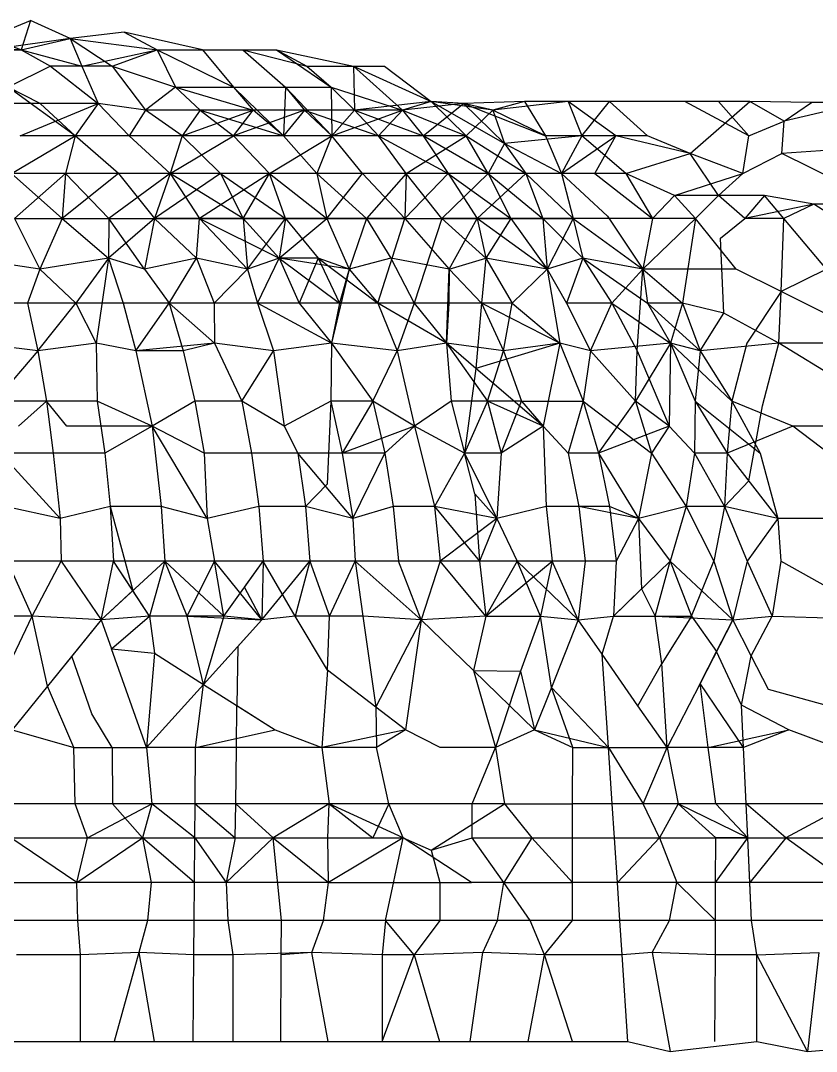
# Model space of a CAD drawing. Header units: inches. Extents: x 12 to 4610, y 7 to 3258.
# Drawn here: x 758.097 to 758.776, y 1694.385 to 1695.266 of the extents above; entities that cross this region are included whole.
import ezdxf

# ---------------------------------------------------------------- set-up
doc = ezdxf.new("R2010")
doc.units = ezdxf.units.IN
doc.header["$MEASUREMENT"] = 0

msp = doc.modelspace()

# ---------------------------------------------------------------- linework, layer by layer
for p, q in [((758.09712, 1695.24065), (758.03224, 1695.26345)), ((758.04439, 1695.24065), (758.105, 1695.26555)), ((758.105, 1695.26555), (758.09712, 1695.24065)), ((758.13881, 1695.25034), (758.105, 1695.26555)), ((758.13881, 1695.25034), (758.07112, 1695.24065)), ((758.09712, 1695.24065), (758.13881, 1695.25034)), ((758.18501, 1695.25567), (758.13881, 1695.25034)), ((758.13881, 1695.25034), (758.14894, 1695.22669)), ((758.13881, 1695.25034), (758.17488, 1695.22669)), ((758.13881, 1695.25034), (758.21315, 1695.24065)), ((758.18501, 1695.25567), (758.21315, 1695.24065)), ((758.25209, 1695.24065), (758.18501, 1695.25567)), ((758.04439, 1695.24065), (758.09712, 1695.24065)), ((758.09712, 1695.24065), (758.07112, 1695.24065)), ((758.09712, 1695.24065), (758.12203, 1695.22669)), ((758.09712, 1695.24065), (758.14894, 1695.22669)), ((758.14894, 1695.22669), (758.21315, 1695.24065)), ((758.17488, 1695.22669), (758.21315, 1695.24065)), ((758.21315, 1695.24065), (758.22896, 1695.20858)), ((758.21315, 1695.24065), (758.27852, 1695.20858)), ((758.21315, 1695.24065), (758.25209, 1695.24065)), ((758.21315, 1695.24065), (758.28627, 1695.24065)), ((758.25209, 1695.24065), (758.27852, 1695.20858)), ((758.25209, 1695.24065), (758.28627, 1695.24065)), ((758.25209, 1695.24065), (758.3152, 1695.24065)), ((758.28627, 1695.24065), (758.32295, 1695.20858)), ((758.28627, 1695.24065), (758.34096, 1695.22669)), ((758.28627, 1695.24065), (758.3152, 1695.24065)), ((758.3152, 1695.24065), (758.36189, 1695.20858)), ((758.3152, 1695.24065), (758.38094, 1695.22669)), ((758.3152, 1695.24065), (758.34096, 1695.22669)), ((758.12203, 1695.22669), (758.08602, 1695.20858)), ((758.12203, 1695.22669), (758.1628, 1695.19459)), ((758.14894, 1695.22669), (758.12203, 1695.22669)), ((758.17488, 1695.22669), (758.12203, 1695.22669)), ((758.14894, 1695.22669), (758.1628, 1695.19459)), ((758.17488, 1695.22669), (758.14894, 1695.22669)), ((758.17488, 1695.22669), (758.20326, 1695.18889)), ((758.17488, 1695.22669), (758.22896, 1695.20858)), ((758.34096, 1695.22669), (758.36189, 1695.20858)), ((758.34096, 1695.22669), (758.38094, 1695.22669)), ((758.38094, 1695.22669), (758.42287, 1695.18889)), ((758.38094, 1695.22669), (758.44716, 1695.19651)), ((758.38094, 1695.22669), (758.4073, 1695.22669)), ((758.38094, 1695.22669), (758.38179, 1695.18889)), ((758.4073, 1695.22669), (758.44716, 1695.19651)), ((758.1133, 1695.19459), (758.08602, 1695.20858)), ((758.14321, 1695.16723), (758.08602, 1695.20858)), ((758.22896, 1695.20858), (758.20326, 1695.18889)), ((758.22896, 1695.20858), (758.24983, 1695.18889)), ((758.22896, 1695.20858), (758.29518, 1695.18889)), ((758.22896, 1695.20858), (758.27852, 1695.20858)), ((758.27852, 1695.20858), (758.32118, 1695.16723)), ((758.27852, 1695.20858), (758.29518, 1695.18889)), ((758.27852, 1695.20858), (758.32295, 1695.20858)), ((758.32295, 1695.20858), (758.32118, 1695.16723)), ((758.32295, 1695.20858), (758.36244, 1695.16723)), ((758.32295, 1695.20858), (758.33919, 1695.18889)), ((758.32295, 1695.20858), (758.36189, 1695.20858)), ((758.36189, 1695.20858), (758.38179, 1695.18889)), ((758.36189, 1695.20858), (758.42287, 1695.18889)), ((758.36189, 1695.20858), (758.36244, 1695.16723)), ((758.1133, 1695.19459), (758.06294, 1695.19459)), ((758.09609, 1695.16723), (758.1628, 1695.19459)), ((758.1628, 1695.19459), (758.1133, 1695.19459)), ((758.1133, 1695.19459), (758.14321, 1695.16723)), ((758.1628, 1695.19459), (758.14321, 1695.16723)), ((758.18941, 1695.16723), (758.1628, 1695.19459)), ((758.20326, 1695.18889), (758.1628, 1695.19459)), ((758.20326, 1695.18889), (758.18941, 1695.16723)), ((758.23451, 1695.16723), (758.20326, 1695.18889)), ((758.24983, 1695.18889), (758.20326, 1695.18889)), ((758.23451, 1695.16723), (758.29518, 1695.18889)), ((758.24983, 1695.18889), (758.23451, 1695.16723)), ((758.29518, 1695.18889), (758.24983, 1695.18889)), ((758.24983, 1695.18889), (758.32118, 1695.16723)), ((758.24983, 1695.18889), (758.27846, 1695.16723)), ((758.33919, 1695.18889), (758.27846, 1695.16723)), ((758.27846, 1695.16723), (758.29518, 1695.18889)), ((758.32118, 1695.16723), (758.29518, 1695.18889)), ((758.33919, 1695.18889), (758.29518, 1695.18889)), ((758.33919, 1695.18889), (758.32118, 1695.16723)), ((758.38179, 1695.18889), (758.33919, 1695.18889)), ((758.33919, 1695.18889), (758.4023, 1695.16723)), ((758.33919, 1695.18889), (758.36244, 1695.16723)), ((758.36244, 1695.16723), (758.42287, 1695.18889)), ((758.38179, 1695.18889), (758.36244, 1695.16723)), ((758.44716, 1695.19651), (758.38179, 1695.18889)), ((758.42287, 1695.18889), (758.38179, 1695.18889)), ((758.38179, 1695.18889), (758.44057, 1695.16723)), ((758.4023, 1695.16723), (758.38179, 1695.18889)), ((758.42287, 1695.18889), (758.4023, 1695.16723)), ((758.44716, 1695.19651), (758.42287, 1695.18889)), ((758.47493, 1695.19459), (758.42287, 1695.18889)), ((758.42287, 1695.18889), (758.44057, 1695.16723)), ((758.42287, 1695.18889), (758.47713, 1695.16723)), ((758.44057, 1695.16723), (758.47493, 1695.19459)), ((758.47493, 1695.19459), (758.44716, 1695.19651)), ((758.50008, 1695.18889), (758.44716, 1695.19651)), ((758.47713, 1695.16723), (758.44716, 1695.19651)), ((758.44716, 1695.19651), (758.50997, 1695.16057)), ((758.52712, 1695.19651), (758.47493, 1695.19459)), ((758.50008, 1695.18889), (758.47493, 1695.19459)), ((758.47493, 1695.19459), (758.50997, 1695.16057)), ((758.47493, 1695.19459), (758.545, 1695.16723)), ((758.50008, 1695.18889), (758.47713, 1695.16723)), ((758.52712, 1695.19651), (758.50008, 1695.18889)), ((758.56435, 1695.19651), (758.50008, 1695.18889)), ((758.545, 1695.16723), (758.50008, 1695.18889)), ((758.50008, 1695.18889), (758.50997, 1695.16057)), ((758.56435, 1695.19651), (758.52712, 1695.19651)), ((758.52712, 1695.19651), (758.545, 1695.16723)), ((758.59963, 1695.19651), (758.56435, 1695.19651)), ((758.60512, 1695.16723), (758.56435, 1695.19651)), ((758.56435, 1695.19651), (758.57607, 1695.16723)), ((758.57607, 1695.16723), (758.59963, 1695.19651)), ((758.66396, 1695.19651), (758.59963, 1695.19651)), ((758.59963, 1695.19651), (758.63216, 1695.16723)), ((758.69283, 1695.19651), (758.66396, 1695.19651)), ((758.71846, 1695.16723), (758.66396, 1695.19651)), ((758.66854, 1695.15206), (758.71944, 1695.19651)), ((758.71944, 1695.19651), (758.69283, 1695.19651)), ((758.71846, 1695.16723), (758.69283, 1695.19651)), ((758.77217, 1695.19553), (758.71944, 1695.19651)), ((758.7488, 1695.17966), (758.71944, 1695.19651)), ((758.81642, 1695.19553), (758.7488, 1695.17966)), ((758.7488, 1695.17966), (758.77217, 1695.19553)), ((758.81642, 1695.19553), (758.77217, 1695.19553)), ((758.71846, 1695.16723), (758.7488, 1695.17966)), ((758.74666, 1695.15206), (758.7488, 1695.17966)), ((758.08876, 1695.13477), (758.14321, 1695.16723)), ((758.14321, 1695.16723), (758.09609, 1695.16723)), ((758.14321, 1695.16723), (758.1349, 1695.13477)), ((758.18013, 1695.13477), (758.14321, 1695.16723)), ((758.18941, 1695.16723), (758.14321, 1695.16723)), ((758.22432, 1695.13477), (758.18941, 1695.16723)), ((758.23451, 1695.16723), (758.18941, 1695.16723)), ((758.22432, 1695.13477), (758.27846, 1695.16723)), ((758.23451, 1695.16723), (758.22432, 1695.13477)), ((758.27846, 1695.16723), (758.23451, 1695.16723)), ((758.23451, 1695.16723), (758.26735, 1695.13477)), ((758.3091, 1695.13477), (758.27846, 1695.16723)), ((758.32118, 1695.16723), (758.27846, 1695.16723)), ((758.3091, 1695.13477), (758.36244, 1695.16723)), ((758.36244, 1695.16723), (758.32118, 1695.16723)), ((758.32118, 1695.16723), (758.34957, 1695.13477)), ((758.36244, 1695.16723), (758.34957, 1695.13477)), ((758.38857, 1695.13477), (758.36244, 1695.16723)), ((758.4023, 1695.16723), (758.36244, 1695.16723)), ((758.42598, 1695.13477), (758.4023, 1695.16723)), ((758.44057, 1695.16723), (758.4023, 1695.16723)), ((758.4023, 1695.16723), (758.46181, 1695.13477)), ((758.42598, 1695.13477), (758.47713, 1695.16723)), ((758.47713, 1695.16723), (758.44057, 1695.16723)), ((758.49593, 1695.13477), (758.44057, 1695.16723)), ((758.44057, 1695.16723), (758.46181, 1695.13477)), ((758.49593, 1695.13477), (758.47713, 1695.16723)), ((758.47713, 1695.16723), (758.52822, 1695.13477)), ((758.57607, 1695.16723), (758.50997, 1695.16057)), ((758.57607, 1695.16723), (758.545, 1695.16723)), ((758.545, 1695.16723), (758.55867, 1695.13477)), ((758.57607, 1695.16723), (758.55867, 1695.13477)), ((758.55867, 1695.13477), (758.60512, 1695.16723)), ((758.60512, 1695.16723), (758.57607, 1695.16723)), ((758.6136, 1695.13477), (758.57607, 1695.16723)), ((758.58711, 1695.13477), (758.60512, 1695.16723)), ((758.63216, 1695.16723), (758.60512, 1695.16723)), ((758.66854, 1695.15206), (758.60512, 1695.16723)), ((758.66854, 1695.15206), (758.63216, 1695.16723)), ((758.71352, 1695.13477), (758.71846, 1695.16723)), ((758.50997, 1695.16057), (758.49593, 1695.13477)), ((758.50997, 1695.16057), (758.52822, 1695.13477)), ((758.50997, 1695.16057), (758.55867, 1695.13477)), ((758.80483, 1695.15607), (758.74666, 1695.15206)), ((758.6136, 1695.13477), (758.66854, 1695.15206)), ((758.71352, 1695.13477), (758.66854, 1695.15206)), ((758.69264, 1695.11602), (758.66854, 1695.15206)), ((758.71352, 1695.13477), (758.74666, 1695.15206)), ((758.83431, 1695.10863), (758.74666, 1695.15206)), ((758.1349, 1695.13477), (758.08876, 1695.13477)), ((758.08876, 1695.13477), (758.13197, 1695.0965)), ((758.1349, 1695.13477), (758.09133, 1695.0965)), ((758.18013, 1695.13477), (758.13197, 1695.0965)), ((758.1349, 1695.13477), (758.13197, 1695.0965)), ((758.18013, 1695.13477), (758.1349, 1695.13477)), ((758.1349, 1695.13477), (758.17195, 1695.0965)), ((758.22432, 1695.13477), (758.17195, 1695.0965)), ((758.22432, 1695.13477), (758.18013, 1695.13477)), ((758.18013, 1695.13477), (758.21108, 1695.0965)), ((758.26735, 1695.13477), (758.21108, 1695.0965)), ((758.22432, 1695.13477), (758.21108, 1695.0965)), ((758.26735, 1695.13477), (758.22432, 1695.13477)), ((758.22432, 1695.13477), (758.24935, 1695.0965)), ((758.28664, 1695.0965), (758.22432, 1695.13477)), ((758.3091, 1695.13477), (758.24935, 1695.0965)), ((758.3091, 1695.13477), (758.26735, 1695.13477)), ((758.26735, 1695.13477), (758.28664, 1695.0965)), ((758.26735, 1695.13477), (758.32289, 1695.0965)), ((758.28664, 1695.0965), (758.3091, 1695.13477)), ((758.34957, 1695.13477), (758.3091, 1695.13477)), ((758.32289, 1695.0965), (758.3091, 1695.13477)), ((758.3091, 1695.13477), (758.35811, 1695.0965)), ((758.38857, 1695.13477), (758.34957, 1695.13477)), ((758.34957, 1695.13477), (758.35811, 1695.0965)), ((758.34957, 1695.13477), (758.39211, 1695.0965)), ((758.35811, 1695.0965), (758.38857, 1695.13477)), ((758.42598, 1695.13477), (758.38857, 1695.13477)), ((758.38857, 1695.13477), (758.42488, 1695.0965)), ((758.42598, 1695.13477), (758.39211, 1695.0965)), ((758.46181, 1695.13477), (758.42488, 1695.0965)), ((758.42598, 1695.13477), (758.42488, 1695.0965)), ((758.46181, 1695.13477), (758.42598, 1695.13477)), ((758.45644, 1695.0965), (758.42598, 1695.13477)), ((758.49593, 1695.13477), (758.42598, 1695.13477)), ((758.49593, 1695.13477), (758.45644, 1695.0965)), ((758.49593, 1695.13477), (758.46181, 1695.13477)), ((758.46181, 1695.13477), (758.48659, 1695.0965)), ((758.46181, 1695.13477), (758.51534, 1695.0965)), ((758.52822, 1695.13477), (758.48659, 1695.0965)), ((758.52822, 1695.13477), (758.49593, 1695.13477)), ((758.49593, 1695.13477), (758.51534, 1695.0965)), ((758.49593, 1695.13477), (758.54268, 1695.0965)), ((758.55867, 1695.13477), (758.52822, 1695.13477)), ((758.52822, 1695.13477), (758.54268, 1695.0965)), ((758.52822, 1695.13477), (758.5685, 1695.0965)), ((758.58711, 1695.13477), (758.55867, 1695.13477)), ((758.55867, 1695.13477), (758.5685, 1695.0965)), ((758.55867, 1695.13477), (758.59786, 1695.09835)), ((758.6136, 1695.13477), (758.58711, 1695.13477)), ((758.58711, 1695.13477), (758.63631, 1695.0965)), ((758.6136, 1695.13477), (758.63631, 1695.0965)), ((758.65505, 1695.11602), (758.6136, 1695.13477)), ((758.65505, 1695.11602), (758.71352, 1695.13477)), ((758.69264, 1695.11602), (758.71352, 1695.13477)), ((758.65505, 1695.11602), (758.63631, 1695.0965)), ((758.65505, 1695.11602), (758.67317, 1695.0965)), ((758.69264, 1695.11602), (758.65505, 1695.11602)), ((758.69264, 1695.11602), (758.67317, 1695.0965)), ((758.73201, 1695.11602), (758.69264, 1695.11602)), ((758.71523, 1695.0965), (758.69264, 1695.11602)), ((758.73201, 1695.11602), (758.71523, 1695.0965)), ((758.77425, 1695.10863), (758.73201, 1695.11602)), ((758.74837, 1695.0965), (758.73201, 1695.11602)), ((758.77425, 1695.10863), (758.71523, 1695.0965)), ((758.77425, 1695.10863), (758.74837, 1695.0965)), ((758.83431, 1695.10863), (758.77425, 1695.10863)), ((758.85976, 1695.05324), (758.77425, 1695.10863)), ((758.09133, 1695.0965), (758.13197, 1695.0965)), ((758.09133, 1695.0965), (758.11299, 1695.05324)), ((758.13197, 1695.0965), (758.11299, 1695.05324)), ((758.13197, 1695.0965), (758.17195, 1695.0965)), ((758.13197, 1695.0965), (758.17153, 1695.06257)), ((758.21108, 1695.0965), (758.17153, 1695.06257)), ((758.17195, 1695.0965), (758.17153, 1695.06257)), ((758.17195, 1695.0965), (758.21108, 1695.0965)), ((758.20229, 1695.05324), (758.17195, 1695.0965)), ((758.21108, 1695.0965), (758.20229, 1695.05324)), ((758.21108, 1695.0965), (758.24935, 1695.0965)), ((758.28664, 1695.0965), (758.21108, 1695.0965)), ((758.21108, 1695.0965), (758.2469, 1695.06257)), ((758.2469, 1695.06257), (758.24935, 1695.0965)), ((758.24935, 1695.0965), (758.28664, 1695.0965)), ((758.24935, 1695.0965), (758.29042, 1695.05324)), ((758.32289, 1695.0965), (758.24935, 1695.0965)), ((758.24935, 1695.0965), (758.31746, 1695.06257)), ((758.28664, 1695.0965), (758.32289, 1695.0965)), ((758.35811, 1695.0965), (758.28664, 1695.0965)), ((758.31746, 1695.06257), (758.28664, 1695.0965)), ((758.28664, 1695.0965), (758.29042, 1695.05324)), ((758.29042, 1695.05324), (758.32289, 1695.0965)), ((758.32289, 1695.0965), (758.31746, 1695.06257)), ((758.31746, 1695.06257), (758.35811, 1695.0965)), ((758.32289, 1695.0965), (758.35811, 1695.0965)), ((758.32289, 1695.0965), (758.35079, 1695.06257)), ((758.35811, 1695.0965), (758.39211, 1695.0965)), ((758.42488, 1695.0965), (758.35811, 1695.0965)), ((758.35811, 1695.0965), (758.37734, 1695.05324)), ((758.39211, 1695.0965), (758.37734, 1695.05324)), ((758.39211, 1695.0965), (758.42488, 1695.0965)), ((758.39211, 1695.0965), (758.41292, 1695.06257)), ((758.40169, 1695.02408), (758.42488, 1695.0965)), ((758.42488, 1695.0965), (758.45644, 1695.0965)), ((758.42488, 1695.0965), (758.46266, 1695.05324)), ((758.45644, 1695.0965), (758.43288, 1695.02408)), ((758.45644, 1695.0965), (758.48659, 1695.0965)), ((758.51534, 1695.0965), (758.45644, 1695.0965)), ((758.45644, 1695.0965), (758.49397, 1695.06257)), ((758.46266, 1695.05324), (758.48659, 1695.0965)), ((758.48659, 1695.0965), (758.51534, 1695.0965)), ((758.48659, 1695.0965), (758.49397, 1695.06257)), ((758.54634, 1695.05324), (758.48659, 1695.0965)), ((758.51534, 1695.0965), (758.49397, 1695.06257)), ((758.51534, 1695.0965), (758.54268, 1695.0965)), ((758.5685, 1695.0965), (758.51534, 1695.0965)), ((758.51534, 1695.0965), (758.54634, 1695.05324)), ((758.54268, 1695.0965), (758.5685, 1695.0965)), ((758.54268, 1695.0965), (758.54634, 1695.05324)), ((758.54268, 1695.0965), (758.57674, 1695.06257)), ((758.5685, 1695.0965), (758.54634, 1695.05324)), ((758.63631, 1695.0965), (758.5685, 1695.0965)), ((758.5685, 1695.0965), (758.57674, 1695.06257)), ((758.5685, 1695.0965), (758.62807, 1695.05324)), ((758.59786, 1695.09835), (758.62807, 1695.05324)), ((758.63631, 1695.0965), (758.62807, 1695.05324)), ((758.62807, 1695.05324), (758.67317, 1695.0965)), ((758.67317, 1695.0965), (758.63631, 1695.0965)), ((758.67317, 1695.0965), (758.66188, 1695.02408)), ((758.70766, 1695.05324), (758.67317, 1695.0965)), ((758.6943, 1695.07963), (758.71523, 1695.0965)), ((758.74837, 1695.0965), (758.71523, 1695.0965)), ((758.74634, 1695.03395), (758.74837, 1695.0965)), ((758.78499, 1695.05324), (758.74837, 1695.0965)), ((758.69721, 1695.01562), (758.6943, 1695.07963)), ((758.11299, 1695.05324), (758.05104, 1695.06257)), ((758.17153, 1695.06257), (758.11299, 1695.05324)), ((758.17153, 1695.06257), (758.14375, 1695.02408)), ((758.17153, 1695.06257), (758.16109, 1694.98998)), ((758.17153, 1695.06257), (758.18422, 1695.02408)), ((758.20229, 1695.05324), (758.17153, 1695.06257)), ((758.2469, 1695.06257), (758.20229, 1695.05324)), ((758.22359, 1695.02408), (758.2469, 1695.06257)), ((758.2469, 1695.06257), (758.26186, 1695.02408)), ((758.29042, 1695.05324), (758.2469, 1695.06257)), ((758.31746, 1695.06257), (758.29042, 1695.05324)), ((758.29891, 1695.02408), (758.31746, 1695.06257)), ((758.31746, 1695.06257), (758.33461, 1695.02408)), ((758.35079, 1695.06257), (758.31746, 1695.06257)), ((758.31746, 1695.06257), (758.36885, 1695.02408)), ((758.37734, 1695.05324), (758.31746, 1695.06257)), ((758.35079, 1695.06257), (758.33461, 1695.02408)), ((758.35079, 1695.06257), (758.36885, 1695.02408)), ((758.37734, 1695.05324), (758.35079, 1695.06257)), ((758.35079, 1695.06257), (758.40169, 1695.02408)), ((758.41292, 1695.06257), (758.37734, 1695.05324)), ((758.41292, 1695.06257), (758.43288, 1695.02408)), ((758.46266, 1695.05324), (758.41292, 1695.06257)), ((758.46266, 1695.05324), (758.49397, 1695.06257)), ((758.49397, 1695.06257), (758.49031, 1695.02408)), ((758.49397, 1695.06257), (758.51637, 1695.02408)), ((758.54634, 1695.05324), (758.49397, 1695.06257)), ((758.57674, 1695.06257), (758.54634, 1695.05324)), ((758.57674, 1695.06257), (758.56294, 1695.02408)), ((758.57674, 1695.06257), (758.60164, 1695.02408)), ((758.57674, 1695.06257), (758.63216, 1695.02408)), ((758.62807, 1695.05324), (758.57674, 1695.06257)), ((758.11299, 1695.05324), (758.10237, 1695.02408)), ((758.11299, 1695.05324), (758.14375, 1695.02408)), ((758.20229, 1695.05324), (758.22359, 1695.02408)), ((758.29042, 1695.05324), (758.26186, 1695.02408)), ((758.29042, 1695.05324), (758.29891, 1695.02408)), ((758.37734, 1695.05324), (758.36202, 1694.98998)), ((758.37734, 1695.05324), (758.36885, 1695.02408)), ((758.37734, 1695.05324), (758.40169, 1695.02408)), ((758.46041, 1694.98998), (758.46266, 1695.05324)), ((758.46266, 1695.05324), (758.46248, 1695.02408)), ((758.46266, 1695.05324), (758.49031, 1695.02408)), ((758.51637, 1695.02408), (758.54634, 1695.05324)), ((758.54634, 1695.05324), (758.56294, 1695.02408)), ((758.54634, 1695.05324), (758.55708, 1694.98998)), ((758.60164, 1695.02408), (758.62807, 1695.05324)), ((758.62312, 1694.98324), (758.62807, 1695.05324)), ((758.62807, 1695.05324), (758.63216, 1695.02408)), ((758.62807, 1695.05324), (758.66188, 1695.02408)), ((758.70766, 1695.05324), (758.62807, 1695.05324)), ((758.74634, 1695.03395), (758.70766, 1695.05324)), ((758.78499, 1695.05324), (758.74634, 1695.03395)), ((758.74634, 1695.03395), (758.71679, 1694.98998)), ((758.74434, 1694.98998), (758.74634, 1695.03395)), ((758.83449, 1694.98998), (758.74634, 1695.03395)), ((758.10237, 1695.02408), (758.06014, 1695.02408)), ((758.10237, 1695.02408), (758.11122, 1694.98324)), ((758.14375, 1695.02408), (758.10237, 1695.02408)), ((758.11122, 1694.98324), (758.14375, 1695.02408)), ((758.14375, 1695.02408), (758.16109, 1694.98998)), ((758.18422, 1695.02408), (758.14375, 1695.02408)), ((758.18422, 1695.02408), (758.19515, 1694.98324)), ((758.22359, 1695.02408), (758.18422, 1695.02408)), ((758.19515, 1694.98324), (758.22359, 1695.02408)), ((758.22359, 1695.02408), (758.23555, 1694.98324)), ((758.26186, 1695.02408), (758.22359, 1695.02408)), ((758.26216, 1694.98998), (758.22359, 1695.02408)), ((758.26186, 1695.02408), (758.26216, 1694.98998)), ((758.29891, 1695.02408), (758.26186, 1695.02408)), ((758.29891, 1695.02408), (758.3127, 1694.98324)), ((758.33461, 1695.02408), (758.29891, 1695.02408)), ((758.36202, 1694.98998), (758.29891, 1695.02408)), ((758.33461, 1695.02408), (758.36202, 1694.98998)), ((758.36885, 1695.02408), (758.33461, 1695.02408)), ((758.36885, 1695.02408), (758.36202, 1694.98998)), ((758.40169, 1695.02408), (758.36885, 1695.02408)), ((758.40169, 1695.02408), (758.41811, 1694.98324)), ((758.43288, 1695.02408), (758.40169, 1695.02408)), ((758.46041, 1694.98998), (758.40169, 1695.02408)), ((758.43288, 1695.02408), (758.41811, 1694.98324)), ((758.43288, 1695.02408), (758.46041, 1694.98998)), ((758.46248, 1695.02408), (758.43288, 1695.02408)), ((758.46248, 1695.02408), (758.46041, 1694.98998)), ((758.49031, 1695.02408), (758.46248, 1695.02408)), ((758.49031, 1695.02408), (758.48551, 1694.96832)), ((758.49031, 1695.02408), (758.50899, 1694.98324)), ((758.51637, 1695.02408), (758.49031, 1695.02408)), ((758.55708, 1694.98998), (758.49031, 1695.02408)), ((758.50899, 1694.98324), (758.51637, 1695.02408)), ((758.51637, 1695.02408), (758.55708, 1694.98998)), ((758.56294, 1695.02408), (758.58345, 1694.98324)), ((758.60164, 1695.02408), (758.56294, 1695.02408)), ((758.58345, 1694.98324), (758.60164, 1695.02408)), ((758.60164, 1695.02408), (758.62312, 1694.98324)), ((758.60164, 1695.02408), (758.65181, 1694.98998)), ((758.63216, 1695.02408), (758.65181, 1694.98998)), ((758.63216, 1695.02408), (758.6769, 1694.98324)), ((758.66188, 1695.02408), (758.63216, 1695.02408)), ((758.66188, 1695.02408), (758.65181, 1694.98998)), ((758.66188, 1695.02408), (758.6769, 1694.98324)), ((758.69721, 1695.01562), (758.66188, 1695.02408)), ((758.6769, 1694.98324), (758.69721, 1695.01562)), ((758.74434, 1694.98998), (758.69721, 1695.01562)), ((758.11122, 1694.98324), (758.05904, 1694.98998)), ((758.16109, 1694.98998), (758.11122, 1694.98324)), ((758.16109, 1694.98998), (758.16194, 1694.94039)), ((758.19515, 1694.98324), (758.16109, 1694.98998)), ((758.26216, 1694.98998), (758.19515, 1694.98324)), ((758.26216, 1694.98998), (758.23555, 1694.98324)), ((758.26216, 1694.98998), (758.28548, 1694.94039)), ((758.3127, 1694.98324), (758.26216, 1694.98998)), ((758.36202, 1694.98998), (758.3127, 1694.98324)), ((758.36202, 1694.98998), (758.36153, 1694.94039)), ((758.36202, 1694.98998), (758.39742, 1694.94039)), ((758.41811, 1694.98324), (758.36202, 1694.98998)), ((758.46041, 1694.98998), (758.41811, 1694.98324)), ((758.46041, 1694.98998), (758.46437, 1694.94039)), ((758.46041, 1694.98998), (758.49532, 1694.94039)), ((758.50899, 1694.98324), (758.46041, 1694.98998)), ((758.48551, 1694.96832), (758.46041, 1694.98998)), ((758.55708, 1694.98998), (758.48551, 1694.96832)), ((758.55708, 1694.98998), (758.50899, 1694.98324)), ((758.55708, 1694.98998), (758.5428, 1694.9189)), ((758.55708, 1694.98998), (758.5771, 1694.94039)), ((758.58345, 1694.98324), (758.55708, 1694.98998)), ((758.65181, 1694.98998), (758.58345, 1694.98324)), ((758.65181, 1694.98998), (758.62172, 1694.94039)), ((758.65181, 1694.98998), (758.65065, 1694.9189)), ((758.65181, 1694.98998), (758.67281, 1694.94039)), ((758.65181, 1694.98998), (758.70394, 1694.94039)), ((758.6769, 1694.98324), (758.65181, 1694.98998)), ((758.74434, 1694.98998), (758.6769, 1694.98324)), ((758.71679, 1694.98998), (758.70394, 1694.94039)), ((758.7304, 1694.93652), (758.74434, 1694.98998)), ((758.85958, 1694.9189), (758.74434, 1694.98998)), ((758.83449, 1694.98998), (758.74434, 1694.98998)), ((758.11122, 1694.98324), (758.07442, 1694.94039)), ((758.11122, 1694.98324), (758.11861, 1694.94039)), ((758.19515, 1694.98324), (758.20882, 1694.9189)), ((758.23555, 1694.98324), (758.19515, 1694.98324)), ((758.23555, 1694.98324), (758.24544, 1694.94039)), ((758.28548, 1694.94039), (758.3127, 1694.98324)), ((758.3127, 1694.98324), (758.32161, 1694.9189)), ((758.39742, 1694.94039), (758.41811, 1694.98324)), ((758.41811, 1694.98324), (758.433, 1694.9189)), ((758.49532, 1694.94039), (758.50899, 1694.98324)), ((758.50899, 1694.98324), (758.52449, 1694.94039)), ((758.58345, 1694.98324), (758.5771, 1694.94039)), ((758.58345, 1694.98324), (758.62172, 1694.94039)), ((758.62172, 1694.94039), (758.62312, 1694.98324)), ((758.62312, 1694.98324), (758.65065, 1694.9189)), ((758.6769, 1694.98324), (758.67281, 1694.94039)), ((758.6769, 1694.98324), (758.70394, 1694.94039)), ((758.48551, 1694.96832), (758.47566, 1694.89593)), ((758.5428, 1694.9189), (758.48551, 1694.96832)), ((758.11861, 1694.94039), (758.07442, 1694.94039)), ((758.11861, 1694.94039), (758.09493, 1694.9189)), ((758.11861, 1694.94039), (758.12447, 1694.89593)), ((758.16194, 1694.94039), (758.11861, 1694.94039)), ((758.13595, 1694.9189), (758.11861, 1694.94039)), ((758.16194, 1694.94039), (758.16841, 1694.89593)), ((758.20882, 1694.9189), (758.16194, 1694.94039)), ((758.24544, 1694.94039), (758.20882, 1694.9189)), ((758.24544, 1694.94039), (758.25325, 1694.89593)), ((758.28548, 1694.94039), (758.24544, 1694.94039)), ((758.28548, 1694.94039), (758.2939, 1694.89593)), ((758.32161, 1694.9189), (758.28548, 1694.94039)), ((758.36153, 1694.94039), (758.32161, 1694.9189)), ((758.36153, 1694.94039), (758.35849, 1694.86951)), ((758.36153, 1694.94039), (758.37117, 1694.89593)), ((758.39742, 1694.94039), (758.36153, 1694.94039)), ((758.39742, 1694.94039), (758.37117, 1694.89593)), ((758.39742, 1694.94039), (758.40761, 1694.89593)), ((758.433, 1694.9189), (758.39742, 1694.94039)), ((758.46437, 1694.94039), (758.433, 1694.9189)), ((758.46437, 1694.94039), (758.47566, 1694.89593)), ((758.49532, 1694.94039), (758.46437, 1694.94039)), ((758.49532, 1694.94039), (758.47566, 1694.89593)), ((758.49532, 1694.94039), (758.50704, 1694.89593)), ((758.52449, 1694.94039), (758.49532, 1694.94039)), ((758.5428, 1694.9189), (758.49532, 1694.94039)), ((758.50704, 1694.89593), (758.52449, 1694.94039)), ((758.52449, 1694.94039), (758.5428, 1694.9189)), ((758.52449, 1694.94039), (758.5771, 1694.94039)), ((758.5771, 1694.94039), (758.56435, 1694.89593)), ((758.5771, 1694.94039), (758.5901, 1694.89593)), ((758.5771, 1694.94039), (758.63545, 1694.89593)), ((758.5901, 1694.89593), (758.62172, 1694.94039)), ((758.62172, 1694.94039), (758.63545, 1694.89593)), ((758.65065, 1694.9189), (758.62172, 1694.94039)), ((758.67281, 1694.94039), (758.67226, 1694.89593)), ((758.67281, 1694.94039), (758.70021, 1694.89593)), ((758.67281, 1694.94039), (758.72841, 1694.89593)), ((758.70394, 1694.94039), (758.70021, 1694.89593)), ((758.70394, 1694.94039), (758.72841, 1694.89593)), ((758.7563, 1694.9189), (758.70394, 1694.94039)), ((758.71852, 1694.87221), (758.7304, 1694.93652)), ((758.20882, 1694.9189), (758.13595, 1694.9189)), ((758.20882, 1694.9189), (758.16841, 1694.89593)), ((758.25606, 1694.84009), (758.20882, 1694.9189)), ((758.20882, 1694.9189), (758.21657, 1694.85023)), ((758.25325, 1694.89593), (758.20882, 1694.9189)), ((758.32161, 1694.9189), (758.33327, 1694.89593)), ((758.433, 1694.9189), (758.37117, 1694.89593)), ((758.433, 1694.9189), (758.40761, 1694.89593)), ((758.433, 1694.9189), (758.45021, 1694.85023)), ((758.47566, 1694.89593), (758.433, 1694.9189)), ((758.5428, 1694.9189), (758.50704, 1694.89593)), ((758.5428, 1694.9189), (758.54543, 1694.85023)), ((758.56435, 1694.89593), (758.5428, 1694.9189)), ((758.65065, 1694.9189), (758.5901, 1694.89593)), ((758.65065, 1694.9189), (758.63545, 1694.89593)), ((758.65065, 1694.9189), (758.67226, 1694.89593)), ((758.7563, 1694.9189), (758.70021, 1694.89593)), ((758.85982, 1694.84009), (758.7563, 1694.9189)), ((758.85958, 1694.9189), (758.7563, 1694.9189)), ((758.12447, 1694.89593), (758.07955, 1694.89593)), ((758.13045, 1694.84009), (758.07955, 1694.89593)), ((758.12447, 1694.89593), (758.13045, 1694.84009)), ((758.16841, 1694.89593), (758.12447, 1694.89593)), ((758.16841, 1694.89593), (758.17311, 1694.85023)), ((758.25325, 1694.89593), (758.25606, 1694.84009)), ((758.2939, 1694.89593), (758.25325, 1694.89593)), ((758.2939, 1694.89593), (758.3, 1694.85023)), ((758.33327, 1694.89593), (758.2939, 1694.89593)), ((758.33327, 1694.89593), (758.3398, 1694.85023)), ((758.37117, 1694.89593), (758.33327, 1694.89593)), ((758.38045, 1694.84009), (758.33327, 1694.89593)), ((758.37117, 1694.89593), (758.38045, 1694.84009)), ((758.40761, 1694.89593), (758.37117, 1694.89593)), ((758.38045, 1694.84009), (758.40761, 1694.89593)), ((758.40761, 1694.89593), (758.41493, 1694.85023)), ((758.47566, 1694.89593), (758.45021, 1694.85023)), ((758.47566, 1694.89593), (758.50331, 1694.84009)), ((758.50704, 1694.89593), (758.47566, 1694.89593)), ((758.48462, 1694.86105), (758.47566, 1694.89593)), ((758.50704, 1694.89593), (758.50331, 1694.84009)), ((758.56435, 1694.89593), (758.57344, 1694.85023)), ((758.5901, 1694.89593), (758.56435, 1694.89593)), ((758.5901, 1694.89593), (758.5995, 1694.85023)), ((758.5901, 1694.89593), (758.62435, 1694.84009)), ((758.63545, 1694.89593), (758.62435, 1694.84009)), ((758.63545, 1694.89593), (758.66506, 1694.85023)), ((758.67226, 1694.89593), (758.66506, 1694.85023)), ((758.67226, 1694.89593), (758.69783, 1694.85023)), ((758.70021, 1694.89593), (758.67226, 1694.89593)), ((758.70021, 1694.89593), (758.69783, 1694.85023)), ((758.70021, 1694.89593), (758.7433, 1694.84009)), ((758.72841, 1694.89593), (758.7433, 1694.84009)), ((758.69783, 1694.85023), (758.71852, 1694.87221)), ((758.35849, 1694.86951), (758.3398, 1694.85023)), ((758.48462, 1694.86105), (758.48866, 1694.80372)), ((758.50331, 1694.84009), (758.48462, 1694.86105)), ((758.13045, 1694.84009), (758.08327, 1694.85023)), ((758.17311, 1694.85023), (758.13045, 1694.84009)), ((758.17311, 1694.85023), (758.17592, 1694.80372)), ((758.21657, 1694.85023), (758.17311, 1694.85023)), ((758.17311, 1694.85023), (758.1924, 1694.77847)), ((758.21657, 1694.85023), (758.21968, 1694.80372)), ((758.25606, 1694.84009), (758.21657, 1694.85023)), ((758.3, 1694.85023), (758.25606, 1694.84009)), ((758.3, 1694.85023), (758.30367, 1694.80372)), ((758.3398, 1694.85023), (758.3, 1694.85023)), ((758.3398, 1694.85023), (758.34371, 1694.80372)), ((758.38045, 1694.84009), (758.3398, 1694.85023)), ((758.41493, 1694.85023), (758.38045, 1694.84009)), ((758.41493, 1694.85023), (758.41939, 1694.80372)), ((758.45021, 1694.85023), (758.41493, 1694.85023)), ((758.45021, 1694.85023), (758.45485, 1694.80372)), ((758.50331, 1694.84009), (758.45021, 1694.85023)), ((758.45021, 1694.85023), (758.48866, 1694.80372)), ((758.54543, 1694.85023), (758.50331, 1694.84009)), ((758.54543, 1694.85023), (758.55074, 1694.80372)), ((758.57344, 1694.85023), (758.54543, 1694.85023)), ((758.57344, 1694.85023), (758.57894, 1694.80372)), ((758.5995, 1694.85023), (758.57344, 1694.85023)), ((758.62435, 1694.84009), (758.57344, 1694.85023)), ((758.5995, 1694.85023), (758.60518, 1694.80372)), ((758.62435, 1694.84009), (758.5995, 1694.85023)), ((758.66506, 1694.85023), (758.62435, 1694.84009)), ((758.66506, 1694.85023), (758.65132, 1694.80372)), ((758.66506, 1694.85023), (758.6888, 1694.80372)), ((758.69783, 1694.85023), (758.66506, 1694.85023)), ((758.69783, 1694.85023), (758.6888, 1694.80372)), ((758.69783, 1694.85023), (758.71718, 1694.80372)), ((758.7433, 1694.84009), (758.69783, 1694.85023)), ((758.13045, 1694.84009), (758.13118, 1694.80372)), ((758.25606, 1694.84009), (758.26229, 1694.80372)), ((758.38045, 1694.84009), (758.38234, 1694.80372)), ((758.50331, 1694.84009), (758.45485, 1694.80372)), ((758.50331, 1694.84009), (758.48866, 1694.80372)), ((758.50331, 1694.84009), (758.52065, 1694.80372)), ((758.62435, 1694.84009), (758.60518, 1694.80372)), ((758.62435, 1694.84009), (758.65132, 1694.80372)), ((758.62435, 1694.84009), (758.62689, 1694.78002)), ((758.7433, 1694.84009), (758.71718, 1694.80372)), ((758.85982, 1694.84009), (758.7433, 1694.84009)), ((758.7433, 1694.84009), (758.74593, 1694.80372)), ((758.13118, 1694.80372), (758.08547, 1694.80372)), ((758.10652, 1694.75678), (758.08547, 1694.80372)), ((758.10652, 1694.75678), (758.13118, 1694.80372)), ((758.17592, 1694.80372), (758.13118, 1694.80372)), ((758.13118, 1694.80372), (758.16554, 1694.75361)), ((758.16554, 1694.75361), (758.17592, 1694.80372)), ((758.16554, 1694.75361), (758.21968, 1694.80372)), ((758.21968, 1694.80372), (758.17592, 1694.80372)), ((758.20656, 1694.75678), (758.17592, 1694.80372)), ((758.1924, 1694.77847), (758.17592, 1694.80372)), ((758.21968, 1694.80372), (758.20656, 1694.75678)), ((758.26229, 1694.80372), (758.21968, 1694.80372)), ((758.27028, 1694.75678), (758.21968, 1694.80372)), ((758.23873, 1694.75678), (758.21968, 1694.80372)), ((758.23873, 1694.75678), (758.26229, 1694.80372)), ((758.30367, 1694.80372), (758.26229, 1694.80372)), ((758.30275, 1694.75361), (758.26229, 1694.80372)), ((758.27028, 1694.75678), (758.26229, 1694.80372)), ((758.27028, 1694.75678), (758.30367, 1694.80372)), ((758.28777, 1694.78136), (758.30367, 1694.80372)), ((758.30367, 1694.80372), (758.30275, 1694.75361)), ((758.30275, 1694.75361), (758.34371, 1694.80372)), ((758.34371, 1694.80372), (758.30367, 1694.80372)), ((758.33119, 1694.75678), (758.30367, 1694.80372)), ((758.34371, 1694.80372), (758.33119, 1694.75678)), ((758.38234, 1694.80372), (758.34371, 1694.80372)), ((758.34371, 1694.80372), (758.36049, 1694.75678)), ((758.36049, 1694.75678), (758.38234, 1694.80372)), ((758.41939, 1694.80372), (758.38234, 1694.80372)), ((758.38234, 1694.80372), (758.38899, 1694.75678)), ((758.43862, 1694.75361), (758.38234, 1694.80372)), ((758.45485, 1694.80372), (758.41939, 1694.80372)), ((758.43862, 1694.75361), (758.41939, 1694.80372)), ((758.45485, 1694.80372), (758.43862, 1694.75361)), ((758.48866, 1694.80372), (758.45485, 1694.80372)), ((758.4941, 1694.75678), (758.45485, 1694.80372)), ((758.52065, 1694.80372), (758.48866, 1694.80372)), ((758.48866, 1694.80372), (758.4941, 1694.75678)), ((758.52065, 1694.80372), (758.4941, 1694.75678)), ((758.4941, 1694.75678), (758.55074, 1694.80372)), ((758.55074, 1694.80372), (758.52065, 1694.80372)), ((758.54079, 1694.75678), (758.52065, 1694.80372)), ((758.57283, 1694.75361), (758.52065, 1694.80372)), ((758.55074, 1694.80372), (758.54079, 1694.75678)), ((758.57894, 1694.80372), (758.55074, 1694.80372)), ((758.57283, 1694.75361), (758.55074, 1694.80372)), ((758.57894, 1694.80372), (758.57283, 1694.75361)), ((758.60518, 1694.80372), (758.57894, 1694.80372)), ((758.60518, 1694.80372), (758.60292, 1694.75678)), ((758.65132, 1694.80372), (758.60292, 1694.75678)), ((758.63869, 1694.75678), (758.65132, 1694.80372)), ((758.65132, 1694.80372), (758.66969, 1694.75678)), ((758.70503, 1694.75361), (758.65132, 1694.80372)), ((758.66969, 1694.75678), (758.6888, 1694.80372)), ((758.6888, 1694.80372), (758.70503, 1694.75361)), ((758.71718, 1694.80372), (758.70503, 1694.75361)), ((758.71718, 1694.80372), (758.73866, 1694.75678)), ((758.74593, 1694.80372), (758.73866, 1694.75678)), ((758.83492, 1694.75361), (758.74593, 1694.80372)), ((758.1924, 1694.77847), (758.16554, 1694.75361)), ((758.20656, 1694.75678), (758.1924, 1694.77847)), ((758.30275, 1694.75361), (758.28777, 1694.78136)), ((758.60292, 1694.75678), (758.62689, 1694.78002)), ((758.62689, 1694.78002), (758.63869, 1694.75678)), ((758.10652, 1694.75678), (758.07222, 1694.75678)), ((758.08726, 1694.71659), (758.10652, 1694.75678)), ((758.16554, 1694.75361), (758.10652, 1694.75678)), ((758.11945, 1694.69669), (758.10652, 1694.75678)), ((758.20656, 1694.75678), (758.16554, 1694.75361)), ((758.17428, 1694.72881), (758.20656, 1694.75678)), ((758.23873, 1694.75678), (758.20656, 1694.75678)), ((758.20656, 1694.75678), (758.21084, 1694.72491)), ((758.27028, 1694.75678), (758.23873, 1694.75678)), ((758.23873, 1694.75678), (758.30275, 1694.75361)), ((758.25277, 1694.69835), (758.23873, 1694.75678)), ((758.27028, 1694.75678), (758.25277, 1694.69835)), ((758.30275, 1694.75361), (758.27028, 1694.75678)), ((758.33119, 1694.75678), (758.30275, 1694.75361)), ((758.36049, 1694.75678), (758.33119, 1694.75678)), ((758.35875, 1694.71062), (758.33119, 1694.75678)), ((758.35875, 1694.71062), (758.36049, 1694.75678)), ((758.38899, 1694.75678), (758.36049, 1694.75678)), ((758.43862, 1694.75361), (758.38899, 1694.75678)), ((758.38899, 1694.75678), (758.39997, 1694.67899)), ((758.4941, 1694.75678), (758.43862, 1694.75361)), ((758.4941, 1694.75678), (758.48335, 1694.71024)), ((758.4941, 1694.75678), (758.54079, 1694.75678)), ((758.54079, 1694.75678), (758.52346, 1694.70953)), ((758.54079, 1694.75678), (758.57283, 1694.75361)), ((758.54997, 1694.69575), (758.54079, 1694.75678)), ((758.57283, 1694.75361), (758.60292, 1694.75678)), ((758.59331, 1694.72415), (758.60292, 1694.75678)), ((758.60292, 1694.75678), (758.63869, 1694.75678)), ((758.63869, 1694.75678), (758.70503, 1694.75361)), ((758.63869, 1694.75678), (758.66969, 1694.75678)), ((758.64433, 1694.71625), (758.63869, 1694.75678)), ((758.66969, 1694.75678), (758.64433, 1694.71625)), ((758.66969, 1694.75678), (758.69106, 1694.72649)), ((758.70503, 1694.75361), (758.73866, 1694.75678)), ((758.72071, 1694.72279), (758.73866, 1694.75678)), ((758.73866, 1694.75678), (758.83492, 1694.75361)), ((758.16554, 1694.75361), (758.11945, 1694.69669)), ((758.16554, 1694.75361), (758.14035, 1694.72249)), ((758.16554, 1694.75361), (758.17428, 1694.72881)), ((758.30275, 1694.75361), (758.25277, 1694.69835)), ((758.30275, 1694.75361), (758.282, 1694.73067)), ((758.39997, 1694.67899), (758.43862, 1694.75361)), ((758.43862, 1694.75361), (758.42531, 1694.65954)), ((758.43862, 1694.75361), (758.48335, 1694.71024)), ((758.57283, 1694.75361), (758.54997, 1694.69575)), ((758.59331, 1694.72415), (758.57283, 1694.75361)), ((758.70503, 1694.75361), (758.67699, 1694.69919)), ((758.69106, 1694.72649), (758.70503, 1694.75361)), ((758.72071, 1694.72279), (758.70503, 1694.75361)), ((758.282, 1694.73067), (758.28136, 1694.68024)), ((758.14035, 1694.72249), (758.11945, 1694.69669)), ((758.15737, 1694.67325), (758.14035, 1694.72249)), ((758.204, 1694.64443), (758.17428, 1694.72881)), ((758.17428, 1694.72881), (758.21084, 1694.72491)), ((758.21084, 1694.72491), (758.204, 1694.64443)), ((758.21084, 1694.72491), (758.25277, 1694.69835)), ((758.62392, 1694.68015), (758.59331, 1694.72415)), ((758.59863, 1694.64443), (758.59331, 1694.72415)), ((758.67699, 1694.69919), (758.69106, 1694.72649)), ((758.71246, 1694.68066), (758.69106, 1694.72649)), ((758.71246, 1694.68066), (758.72071, 1694.72279)), ((758.73531, 1694.69409), (758.72071, 1694.72279)), ((758.62392, 1694.68015), (758.64433, 1694.71625)), ((758.64876, 1694.64443), (758.64433, 1694.71625)), ((758.35875, 1694.71062), (758.35384, 1694.64443)), ((758.39997, 1694.67899), (758.35875, 1694.71062)), ((758.48335, 1694.71024), (758.53566, 1694.65954)), ((758.48335, 1694.71024), (758.52346, 1694.70953)), ((758.48335, 1694.71024), (758.50221, 1694.64443)), ((758.52346, 1694.70953), (758.50221, 1694.64443)), ((758.52346, 1694.70953), (758.53566, 1694.65954)), ((758.11945, 1694.69669), (758.08937, 1694.65954)), ((758.1421, 1694.64443), (758.11945, 1694.69669)), ((758.25277, 1694.69835), (758.204, 1694.64443)), ((758.24599, 1694.64443), (758.25277, 1694.69835)), ((758.25277, 1694.69835), (758.31404, 1694.65954)), ((758.54997, 1694.69575), (758.53566, 1694.65954)), ((758.56813, 1694.64443), (758.54997, 1694.69575)), ((758.54997, 1694.69575), (758.59863, 1694.64443)), ((758.67699, 1694.69919), (758.64876, 1694.64443)), ((758.6838, 1694.64443), (758.67699, 1694.69919)), ((758.71411, 1694.64443), (758.67699, 1694.69919)), ((758.85958, 1694.65954), (758.73531, 1694.69409)), ((758.28091, 1694.64443), (758.28136, 1694.68024)), ((758.28136, 1694.68024), (758.31404, 1694.65954)), ((758.42531, 1694.65954), (758.39997, 1694.67899)), ((758.39997, 1694.67899), (758.40062, 1694.64443)), ((758.64876, 1694.64443), (758.62392, 1694.68015)), ((758.75289, 1694.65954), (758.71246, 1694.68066)), ((758.71411, 1694.64443), (758.71246, 1694.68066)), ((758.17481, 1694.64443), (758.15737, 1694.67325)), ((758.08937, 1694.65954), (758.1421, 1694.64443)), ((758.24599, 1694.64443), (758.31404, 1694.65954)), ((758.31404, 1694.65954), (758.35384, 1694.64443)), ((758.42531, 1694.65954), (758.35384, 1694.64443)), ((758.42531, 1694.65954), (758.40062, 1694.64443)), ((758.45507, 1694.64443), (758.42531, 1694.65954)), ((758.53566, 1694.65954), (758.50221, 1694.64443)), ((758.53566, 1694.65954), (758.59863, 1694.64443)), ((758.53566, 1694.65954), (758.56813, 1694.64443)), ((758.6838, 1694.64443), (758.75289, 1694.65954)), ((758.75289, 1694.65954), (758.71411, 1694.64443)), ((758.79317, 1694.64443), (758.75289, 1694.65954)), ((758.1421, 1694.64443), (758.204, 1694.64443)), ((758.14318, 1694.5962), (758.1421, 1694.64443)), ((758.17481, 1694.64443), (758.17512, 1694.5962)), ((758.204, 1694.64443), (758.2087, 1694.5962)), ((758.24599, 1694.64443), (758.204, 1694.64443)), ((758.24563, 1694.5962), (758.24599, 1694.64443)), ((758.28091, 1694.64443), (758.24599, 1694.64443)), ((758.2803, 1694.5962), (758.28091, 1694.64443)), ((758.35384, 1694.64443), (758.28091, 1694.64443)), ((758.35384, 1694.64443), (758.36006, 1694.5962)), ((758.40062, 1694.64443), (758.35384, 1694.64443)), ((758.41099, 1694.5962), (758.40062, 1694.64443)), ((758.50221, 1694.64443), (758.45507, 1694.64443)), ((758.4824, 1694.5962), (758.50221, 1694.64443)), ((758.50221, 1694.64443), (758.51003, 1694.5962)), ((758.56809, 1694.5962), (758.56813, 1694.64443)), ((758.56813, 1694.64443), (758.59863, 1694.64443)), ((758.59863, 1694.64443), (758.64876, 1694.64443)), ((758.60184, 1694.5962), (758.59863, 1694.64443)), ((758.59863, 1694.64443), (758.62839, 1694.5962)), ((758.62839, 1694.5962), (758.64876, 1694.64443)), ((758.64876, 1694.64443), (758.6581, 1694.5962)), ((758.6838, 1694.64443), (758.64876, 1694.64443)), ((758.71411, 1694.64443), (758.6838, 1694.64443)), ((758.69053, 1694.5962), (758.6838, 1694.64443)), ((758.7163, 1694.5962), (758.71411, 1694.64443)), ((758.14318, 1694.5962), (758.08597, 1694.5962)), ((758.2087, 1694.5962), (758.14318, 1694.5962)), ((758.15372, 1694.56722), (758.14318, 1694.5962)), ((758.15372, 1694.56722), (758.2087, 1694.5962)), ((758.17512, 1694.5962), (758.20058, 1694.56722)), ((758.2087, 1694.5962), (758.20058, 1694.56722)), ((758.24563, 1694.5962), (758.2087, 1694.5962)), ((758.24541, 1694.56722), (758.2087, 1694.5962)), ((758.24541, 1694.56722), (758.24563, 1694.5962)), ((758.2803, 1694.5962), (758.24563, 1694.5962)), ((758.24563, 1694.5962), (758.27993, 1694.56722)), ((758.27993, 1694.56722), (758.2803, 1694.5962)), ((758.31227, 1694.56722), (758.2803, 1694.5962)), ((758.36006, 1694.5962), (758.2803, 1694.5962)), ((758.36006, 1694.5962), (758.31227, 1694.56722)), ((758.35899, 1694.56722), (758.36006, 1694.5962)), ((758.42323, 1694.56722), (758.36006, 1694.5962)), ((758.41099, 1694.5962), (758.36006, 1694.5962)), ((758.36006, 1694.5962), (758.39752, 1694.56722)), ((758.41099, 1694.5962), (758.39752, 1694.56722)), ((758.42323, 1694.56722), (758.41099, 1694.5962)), ((758.51003, 1694.5962), (758.41099, 1694.5962)), ((758.4472, 1694.55656), (758.51003, 1694.5962)), ((758.48215, 1694.56722), (758.4824, 1694.5962)), ((758.51003, 1694.5962), (758.53334, 1694.56722)), ((758.51003, 1694.5962), (758.56809, 1694.5962)), ((758.56804, 1694.52895), (758.56809, 1694.5962)), ((758.60184, 1694.5962), (758.56809, 1694.5962)), ((758.6581, 1694.5962), (758.60184, 1694.5962)), ((758.60377, 1694.56722), (758.60184, 1694.5962)), ((758.64241, 1694.56722), (758.62839, 1694.5962)), ((758.6581, 1694.5962), (758.64241, 1694.56722)), ((758.69053, 1694.5962), (758.6581, 1694.5962)), ((758.71762, 1694.56722), (758.6581, 1694.5962)), ((758.69041, 1694.56722), (758.6581, 1694.5962)), ((758.7163, 1694.5962), (758.69053, 1694.5962)), ((758.71762, 1694.56722), (758.69053, 1694.5962)), ((758.71762, 1694.56722), (758.7163, 1694.5962)), ((758.75032, 1694.56722), (758.7163, 1694.5962)), ((758.80403, 1694.5962), (758.7163, 1694.5962)), ((758.80403, 1694.5962), (758.75032, 1694.56722)), ((758.08827, 1694.56722), (758.15372, 1694.56722)), ((758.14468, 1694.52895), (758.08827, 1694.56722)), ((758.14468, 1694.52895), (758.20058, 1694.56722)), ((758.14468, 1694.52895), (758.15372, 1694.56722)), ((758.15372, 1694.56722), (758.20058, 1694.56722)), ((758.20058, 1694.56722), (758.24541, 1694.56722)), ((758.24513, 1694.52895), (758.20058, 1694.56722)), ((758.20058, 1694.56722), (758.20821, 1694.52895)), ((758.24513, 1694.52895), (758.24541, 1694.56722)), ((758.24541, 1694.56722), (758.31227, 1694.56722)), ((758.24541, 1694.56722), (758.27225, 1694.52895)), ((758.27225, 1694.52895), (758.31227, 1694.56722)), ((758.27993, 1694.56722), (758.27225, 1694.52895)), ((758.31227, 1694.56722), (758.35945, 1694.52895)), ((758.31227, 1694.56722), (758.35899, 1694.56722)), ((758.31938, 1694.4965), (758.31227, 1694.56722)), ((758.35899, 1694.56722), (758.42323, 1694.56722)), ((758.35945, 1694.52895), (758.35899, 1694.56722)), ((758.42323, 1694.56722), (758.35945, 1694.52895)), ((758.39752, 1694.56722), (758.42323, 1694.56722)), ((758.40822, 1694.4965), (758.42323, 1694.56722)), ((758.48183, 1694.52895), (758.42323, 1694.56722)), ((758.42323, 1694.56722), (758.4472, 1694.55656)), ((758.4472, 1694.55656), (758.48215, 1694.56722)), ((758.48215, 1694.56722), (758.53334, 1694.56722)), ((758.50923, 1694.52895), (758.48215, 1694.56722)), ((758.53334, 1694.56722), (758.50923, 1694.52895)), ((758.53334, 1694.56722), (758.60377, 1694.56722)), ((758.56804, 1694.52895), (758.53334, 1694.56722)), ((758.60377, 1694.56722), (758.64241, 1694.56722)), ((758.60632, 1694.52895), (758.60377, 1694.56722)), ((758.60632, 1694.52895), (758.64241, 1694.56722)), ((758.64241, 1694.56722), (758.65718, 1694.52895)), ((758.64241, 1694.56722), (758.71762, 1694.56722)), ((758.69025, 1694.52895), (758.69041, 1694.56722)), ((758.69025, 1694.52895), (758.71762, 1694.56722)), ((758.71762, 1694.56722), (758.69041, 1694.56722)), ((758.71762, 1694.56722), (758.75032, 1694.56722)), ((758.71936, 1694.52895), (758.71762, 1694.56722)), ((758.72084, 1694.4965), (758.71762, 1694.56722)), ((758.75032, 1694.56722), (758.71936, 1694.52895)), ((758.80293, 1694.52895), (758.75032, 1694.56722)), ((758.75032, 1694.56722), (758.85695, 1694.56722)), ((758.4472, 1694.55656), (758.45472, 1694.52895)), ((758.05586, 1694.52895), (758.14468, 1694.52895)), ((758.14541, 1694.4965), (758.14468, 1694.52895)), ((758.20821, 1694.52895), (758.14468, 1694.52895)), ((758.20821, 1694.52895), (758.20503, 1694.4965)), ((758.24513, 1694.52895), (758.20821, 1694.52895)), ((758.24489, 1694.4965), (758.24513, 1694.52895)), ((758.27225, 1694.52895), (758.24513, 1694.52895)), ((758.27225, 1694.52895), (758.27356, 1694.4965)), ((758.35945, 1694.52895), (758.27225, 1694.52895)), ((758.35524, 1694.4965), (758.35945, 1694.52895)), ((758.35945, 1694.52895), (758.48183, 1694.52895)), ((758.45472, 1694.52895), (758.45462, 1694.4965)), ((758.50923, 1694.52895), (758.48183, 1694.52895)), ((758.50392, 1694.4965), (758.50923, 1694.52895)), ((758.50923, 1694.52895), (758.56804, 1694.52895)), ((758.53195, 1694.4965), (758.50923, 1694.52895)), ((758.56801, 1694.4965), (758.56804, 1694.52895)), ((758.60632, 1694.52895), (758.56804, 1694.52895)), ((758.65718, 1694.52895), (758.60632, 1694.52895)), ((758.60849, 1694.4965), (758.60632, 1694.52895)), ((758.65083, 1694.4965), (758.65718, 1694.52895)), ((758.71936, 1694.52895), (758.65718, 1694.52895)), ((758.65718, 1694.52895), (758.69012, 1694.4965)), ((758.69012, 1694.4965), (758.69025, 1694.52895)), ((758.72084, 1694.4965), (758.71936, 1694.52895)), ((758.80293, 1694.52895), (758.71936, 1694.52895)), ((758.14541, 1694.4965), (758.0849, 1694.4965)), ((758.14772, 1694.46721), (758.14541, 1694.4965)), ((758.20503, 1694.4965), (758.14541, 1694.4965)), ((758.20503, 1694.4965), (758.19753, 1694.46914)), ((758.24489, 1694.4965), (758.20503, 1694.4965)), ((758.24467, 1694.46721), (758.24489, 1694.4965)), ((758.27356, 1694.4965), (758.24489, 1694.4965)), ((758.27356, 1694.4965), (758.27773, 1694.46721)), ((758.31938, 1694.4965), (758.27356, 1694.4965)), ((758.31921, 1694.46721), (758.31938, 1694.4965)), ((758.35524, 1694.4965), (758.31938, 1694.4965)), ((758.34523, 1694.46914), (758.35524, 1694.4965)), ((758.40822, 1694.4965), (758.35524, 1694.4965)), ((758.40822, 1694.4965), (758.40535, 1694.46721)), ((758.45462, 1694.4965), (758.40822, 1694.4965)), ((758.4327, 1694.46721), (758.40822, 1694.4965)), ((758.45462, 1694.4965), (758.4327, 1694.46721)), ((758.50392, 1694.4965), (758.45462, 1694.4965)), ((758.49153, 1694.46914), (758.50392, 1694.4965)), ((758.56801, 1694.4965), (758.50392, 1694.4965)), ((758.54408, 1694.46721), (758.53195, 1694.4965)), ((758.54408, 1694.46721), (758.56801, 1694.4965)), ((758.60849, 1694.4965), (758.56801, 1694.4965)), ((758.65083, 1694.4965), (758.60849, 1694.4965)), ((758.61044, 1694.46721), (758.60849, 1694.4965)), ((758.636, 1694.46914), (758.65083, 1694.4965)), ((758.72084, 1694.4965), (758.65083, 1694.4965)), ((758.69, 1694.46721), (758.69012, 1694.4965)), ((758.79561, 1694.4965), (758.72084, 1694.4965)), ((758.72554, 1694.46721), (758.72084, 1694.4965)), ((758.14772, 1694.46721), (758.09322, 1694.46721)), ((758.19753, 1694.46914), (758.14772, 1694.46721)), ((758.14772, 1694.39311), (758.14772, 1694.46721)), ((758.19753, 1694.46914), (758.1764, 1694.39312)), ((758.24467, 1694.46721), (758.19753, 1694.46914)), ((758.19753, 1694.46914), (758.21063, 1694.39312)), ((758.24412, 1694.39313), (758.24467, 1694.46721)), ((758.27773, 1694.46721), (758.24467, 1694.46721)), ((758.34523, 1694.46914), (758.27773, 1694.46721)), ((758.27773, 1694.46721), (758.27773, 1694.39313)), ((758.31877, 1694.39314), (758.31921, 1694.46721)), ((758.34523, 1694.46914), (758.31921, 1694.46721)), ((758.40535, 1694.46721), (758.34523, 1694.46914)), ((758.35928, 1694.39314), (758.34523, 1694.46914)), ((758.40535, 1694.46721), (758.40535, 1694.39315)), ((758.4327, 1694.46721), (758.40535, 1694.46721)), ((758.40535, 1694.39315), (758.4327, 1694.46721)), ((758.49153, 1694.46914), (758.4327, 1694.46721)), ((758.4327, 1694.46721), (758.45431, 1694.39316)), ((758.48069, 1694.39316), (758.49153, 1694.46914)), ((758.54408, 1694.46721), (758.49153, 1694.46914)), ((758.53011, 1694.39317), (758.54408, 1694.46721)), ((758.61044, 1694.46721), (758.54408, 1694.46721)), ((758.56793, 1694.39317), (758.54408, 1694.46721)), ((758.636, 1694.46914), (758.61044, 1694.46721)), ((758.61537, 1694.39318), (758.61044, 1694.46721)), ((758.636, 1694.46914), (758.65132, 1694.38477)), ((758.69, 1694.46721), (758.636, 1694.46914)), ((758.6897, 1694.39319), (758.69, 1694.46721)), ((758.72554, 1694.46721), (758.69, 1694.46721)), ((758.72554, 1694.46721), (758.77834, 1694.46914)), ((758.72554, 1694.3932), (758.72554, 1694.46721)), ((758.76857, 1694.38474), (758.72554, 1694.46721)), ((758.77834, 1694.46914), (758.76857, 1694.38474)), ((758.08379, 1694.3931), (758.14772, 1694.39311)), ((758.14772, 1694.39311), (758.21063, 1694.39312)), ((758.21063, 1694.39312), (758.24412, 1694.39313)), ((758.24412, 1694.39313), (758.27773, 1694.39313)), ((758.27773, 1694.39313), (758.31877, 1694.39314)), ((758.31877, 1694.39314), (758.35928, 1694.39314)), ((758.35928, 1694.39314), (758.40535, 1694.39315)), ((758.40535, 1694.39315), (758.48069, 1694.39316)), ((758.48069, 1694.39316), (758.53011, 1694.39317)), ((758.53011, 1694.39317), (758.56793, 1694.39317)), ((758.56793, 1694.39317), (758.61537, 1694.39318)), ((758.61537, 1694.39318), (758.65132, 1694.38477)), ((758.65132, 1694.38477), (758.72554, 1694.3932)), ((758.72554, 1694.3932), (758.76857, 1694.38474)), ((758.76857, 1694.38474), (758.88124, 1694.39322))]:
    msp.add_line(p, q)

doc.saveas('drawing.dxf')
